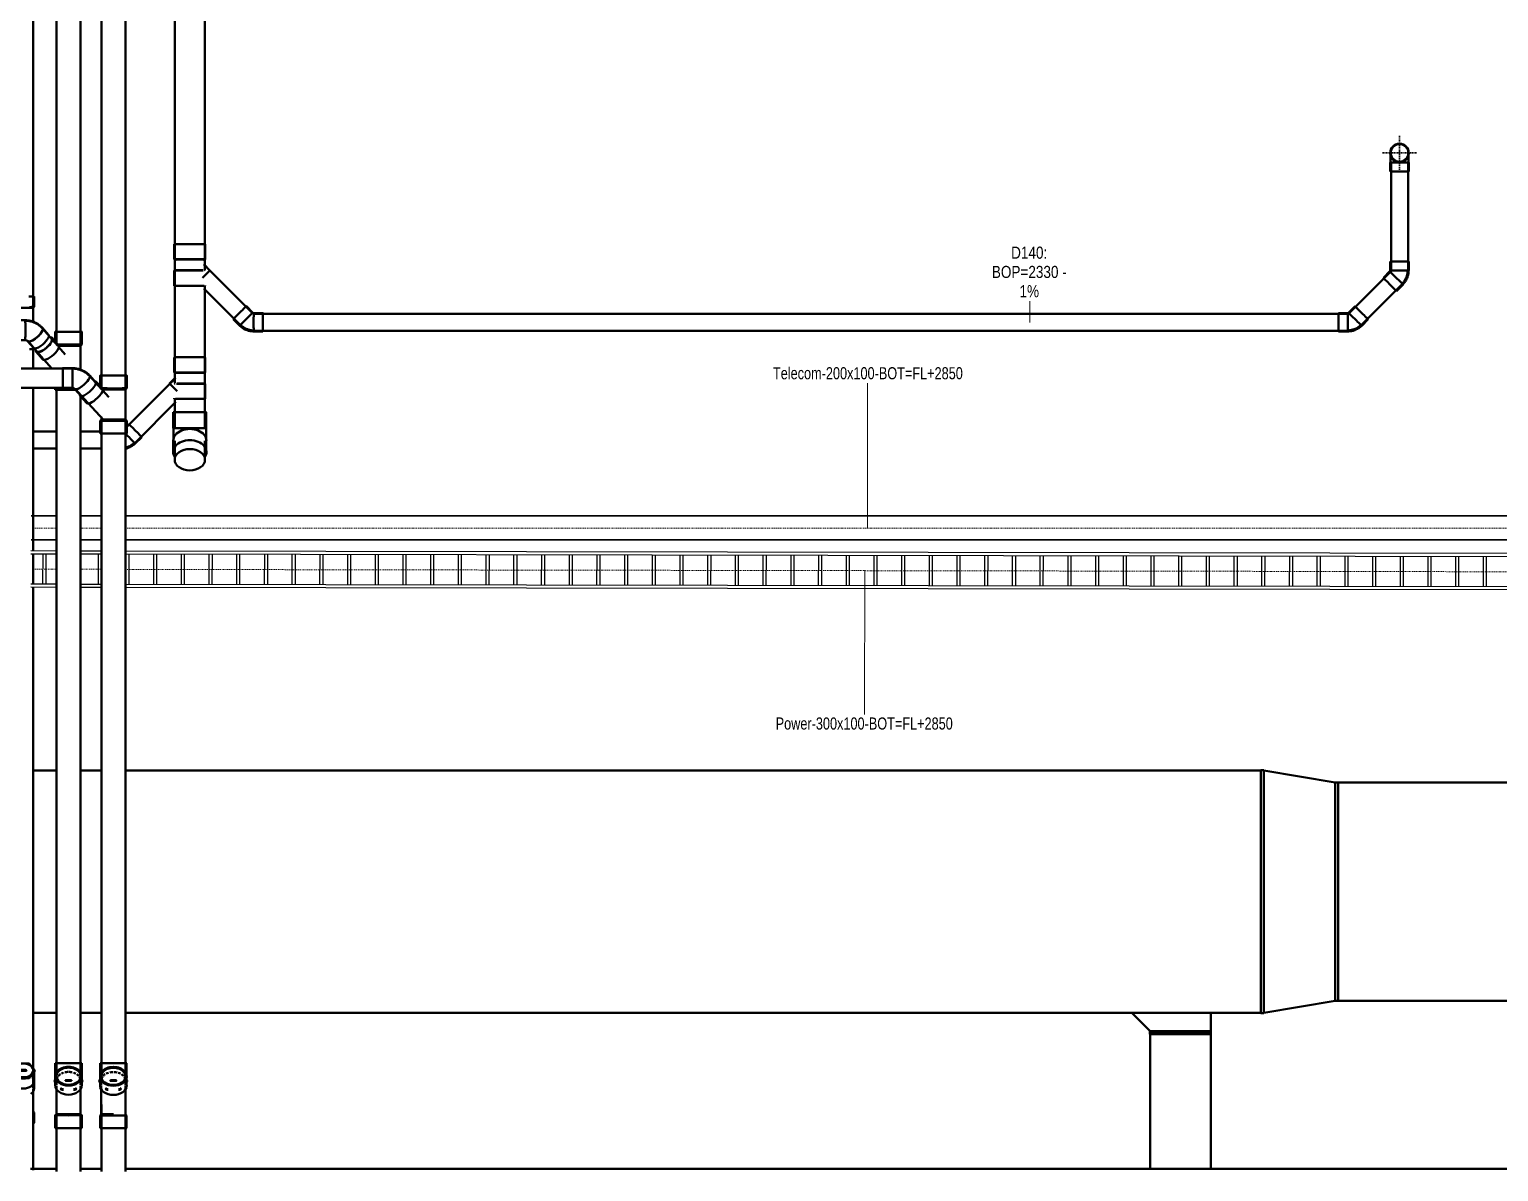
# Model space of a CAD drawing. Header units: millimetres. Extents: x -108050 to 96605, y 58136 to 140997.
# Drawn here: x 22374 to 34498, y 108477 to 117904 of the extents above; entities that cross this region are included whole.
import ezdxf

# ---------------------------------------------------------------- set-up
doc = ezdxf.new("R2010")
doc.units = ezdxf.units.MM
doc.linetypes.add('Center', pattern=[29.999999, 12, -6, 6, -6])
for name, color, linetype, lineweight in [('E-CABL-TRAY', 211, 'Continuous', 25), ('E-CABL-TRAY-CNTR', 211, 'Center', 18), ('E-CABL-TRAY-IDEN', 211, 'Continuous', 9), ('M-HVAC-DUCT', 70, 'Continuous', 50), ('P-PIPE', 3, 'Continuous', 50), ('P-PIPE-CNTR', 3, 'Center', 35), ('P-PIPE-IDEN', 2, 'Continuous', 9)]:
    doc.layers.add(name, color=color, linetype=linetype, lineweight=lineweight)
doc.styles.add('Arial', font='arial.ttf', dxfattribs={"width": 0.8, "height": 100})
doc.styles.add('Arial_2', font='arial.ttf', dxfattribs={"width": 0.75, "height": 100})

# ---------------------------------------------------------------- blocks, each defined once
blk = doc.blocks.new('01_REC Transition REC_C Flanged_ - 200 mm-2038000-HẦM')
at = {"layer": 'M-HVAC-DUCT'}
for p, q in [((-25, -1002), (-25, 1002)), ((-25, 1002), (0, 1002)), ((0, 1002), (0, -1002)), ((0, 1000), (589, 900)), ((589, -902), (589, 902)), ((614, 902), (589, 902)), ((614, 902), (614, -902)), ((589, -900), (0, -1000)), ((589, -902), (614, -902)), ((0, -1002), (-25, -1002))]:
    blk.add_line(p, q, dxfattribs=at)
blk = doc.blocks.new('01_REC Tap -REC_C Flanged_ - Standard-2038144-HẦM')
at = {"layer": 'M-HVAC-DUCT'}
for p, q in [((150, 250), (0, 250)), ((150, -252), (150, 252)), ((162.5, 252), (150, 252)), ((162.5, -252), (162.5, 252)), ((175, 252), (162.5, 252)), ((162.5, 252), (162.5, -252)), ((175, 252), (175, -252)), ((0, -400), (150, -250)), ((150, -252), (162.5, -252)), ((162.5, -252), (175, -252))]:
    blk.add_line(p, q, dxfattribs=at)
blk = doc.blocks.new('DSC_uPVC_Elbow_TienPhong - Standard-V127-HẦM')
at = {"layer": 'P-PIPE'}
for p, q in [((33591, 91735), (33591, 91659)), ((33744, 91659), (33744, 91735))]:
    blk.add_line(p, q, dxfattribs=at)
at = {"layer": 'P-PIPE', "flags": 128}
for points in [[(33593, 91814), (33593, 91815), (33593, 91818), (33593, 91821), (33594, 91824), (33594, 91827), (33595, 91830), (33596, 91833), (33597, 91836), (33598, 91839), (33599, 91842), (33600, 91844), (33601, 91847), (33603, 91850)], [(33593, 91805), (33593, 91806), (33593, 91807), (33593, 91808), (33593, 91809), (33593, 91810), (33593, 91811), (33593, 91811), (33593, 91812), (33593, 91812), (33593, 91812), (33593, 91812)], [(33593, 91735), (33593, 91738), (33593, 91741), (33593, 91744), (33593, 91747), (33593, 91750), (33593, 91753), (33593, 91756), (33593, 91759), (33593, 91762), (33593, 91765), (33593, 91768), (33593, 91771), (33593, 91774), (33593, 91776), (33593, 91779), (33593, 91781), (33593, 91784), (33593, 91786), (33593, 91788), (33593, 91791), (33593, 91793), (33593, 91795), (33593, 91797), (33593, 91799)], [(33732, 91850), (33734, 91848), (33735, 91845), (33737, 91842), (33738, 91840), (33739, 91837), (33740, 91834), (33740, 91831), (33741, 91828), (33742, 91825), (33742, 91822), (33742, 91819), (33743, 91816), (33743, 91813), (33743, 91812)], [(33743, 91812), (33743, 91812), (33743, 91812), (33743, 91811), (33743, 91811), (33743, 91810), (33743, 91809), (33743, 91808), (33743, 91807), (33743, 91806), (33743, 91805)], [(33743, 91799), (33743, 91797), (33743, 91795), (33743, 91793), (33743, 91791), (33743, 91789), (33743, 91787), (33743, 91784), (33743, 91782), (33743, 91779), (33743, 91777), (33743, 91774), (33743, 91771), (33743, 91768), (33743, 91766), (33743, 91763), (33743, 91760), (33743, 91757), (33743, 91754), (33743, 91751), (33743, 91748), (33743, 91745), (33743, 91742), (33743, 91739), (33743, 91735), (33743, 91735)]]:
    blk.add_lwpolyline(points, dxfattribs=at)
at = {"layer": 'P-PIPE'}
for start, end in [(0, 180), (180, 0)]:
    blk.add_arc((33668, 91812), 76.7, start, end, dxfattribs=at)
for centre, major_axis, start_param, end_param in [((33668, 91735), (76.7, 0), 3.141593, 6.283185), ((33668, 91735), (76.7, 0), 2.973804, 3.141593), ((33668, 91659), (76.7, 0), 3.141593, 6.283185), ((33668, 91735), (75, 0), 3.141593, 3.337942), ((33668, 91735), (75, 0), 6.086836, 6.283185), ((33668, 91735), (76.7, 0), 0, 0.167792)]:
    blk.add_ellipse(centre, major_axis=major_axis, ratio=0.005, start_param=start_param, end_param=end_param, dxfattribs=at)
blk = doc.blocks.new('DSC_uPVC_Elbow_TienPhong - Standard-V129-HẦM')
at = {"layer": 'P-PIPE'}
for p, q in [((33600, 115907), (33547, 115853)), ((33603, 115989), (33603, 115913)), ((33756, 115913), (33756, 115989)), ((33655, 115744), (33709, 115798))]:
    blk.add_line(p, q, dxfattribs=at)
at = {"layer": 'P-PIPE', "flags": 128}
for points in [[(33604, 115909), (33604, 115908), (33604, 115908), (33603, 115908), (33603, 115907), (33603, 115907), (33603, 115907), (33602, 115906), (33602, 115906), (33602, 115906), (33602, 115905)], [(33605, 115913), (33605, 115912), (33605, 115912), (33605, 115911), (33605, 115911), (33604, 115911), (33604, 115910), (33604, 115910), (33604, 115909), (33604, 115909), (33604, 115909)], [(33735, 115855), (33737, 115860), (33739, 115866), (33741, 115872), (33742, 115878), (33744, 115884), (33745, 115890), (33745, 115896), (33746, 115902), (33746, 115908), (33746, 115913)], [(33743, 115851), (33745, 115857), (33747, 115863), (33749, 115870), (33750, 115876), (33752, 115882), (33753, 115888), (33754, 115895), (33754, 115901), (33755, 115907), (33755, 115913)], [(33702, 115805), (33706, 115810), (33710, 115814), (33714, 115819), (33718, 115824), (33721, 115829), (33724, 115834), (33727, 115839), (33730, 115845), (33733, 115850), (33735, 115855)], [(33708, 115799), (33712, 115804), (33716, 115809), (33721, 115814), (33724, 115819), (33728, 115824), (33731, 115830), (33735, 115835), (33738, 115841), (33740, 115847), (33743, 115851)]]:
    blk.add_lwpolyline(points, dxfattribs=at)
at = {"layer": 'P-PIPE'}
for centre, major_axis, start_param, end_param in [((33655, 115852), (-54.2, 54.2), 0.002071, 1.572867), ((33655, 115852), (-54.2, 54.2), 6.115352, 6.283185), ((33680, 115989), (76.7, 0), 2.740196, 3.139522), ((33680, 115989), (-76.7, 0), 0, 1.568725), ((33680, 115913), (-76.7, 0), 0, 1.568725), ((33680, 115989), (70, 0), 3.141593, 3.401321), ((33680, 115989), (70, 0), 3.664828, 3.92492), ((33680, 115989), (-76.7, 0), 1.568725, 3.139522), ((33680, 115913), (-76.7, 0), 1.568725, 3.139522), ((33680, 115989), (70, 0), 5.498125, 5.757515), ((33680, 115989), (70, 0), 5.760221, 6.019315), ((33680, 115989), (70, 0), 6.151244, 6.281114), ((33680, 115989), (-76.7, 0), 3.141593, 3.543053), ((33601, 115799), (-54.2, 54.2), 0.002071, 1.572867), ((33601, 115799), (-54.2, 54.2), 1.572867, 3.141593), ((33655, 115852), (-54.2, 54.2), 1.572867, 3.141593), ((33655, 115852), (-54.2, 54.2), 3.143664, 3.309671)]:
    blk.add_ellipse(centre, major_axis=major_axis, ratio=0.005, start_param=start_param, end_param=end_param, dxfattribs=at)
blk = doc.blocks.new('DSC_uPVC_Elbow_TienPhong - Standard-V130-HẦM')
at = {"layer": 'P-PIPE'}
for p, q in [((33253, 115563), (33177, 115563)), ((33313, 115619), (33259, 115565)), ((33368, 115457), (33422, 115511)), ((33177, 115410), (33253, 115410))]:
    blk.add_line(p, q, dxfattribs=at)
at = {"layer": 'P-PIPE', "flags": 128}
for points in [[(33257, 115562), (33257, 115562), (33256, 115562), (33256, 115562), (33256, 115562), (33255, 115561), (33255, 115561), (33254, 115561), (33254, 115561), (33254, 115561), (33253, 115561)], [(33261, 115564), (33260, 115564), (33260, 115564), (33260, 115563), (33259, 115563), (33259, 115563), (33259, 115563), (33258, 115563), (33258, 115562), (33257, 115562), (33257, 115562)], [(33253, 115420), (33259, 115420), (33265, 115420), (33271, 115421), (33277, 115422), (33283, 115423), (33289, 115424), (33295, 115426), (33301, 115427), (33307, 115429), (33311, 115431)], [(33253, 115411), (33260, 115411), (33266, 115412), (33272, 115412), (33279, 115413), (33285, 115414), (33291, 115416), (33298, 115417), (33304, 115419), (33310, 115421), (33315, 115423)], [(33311, 115431), (33317, 115434), (33322, 115436), (33328, 115439), (33333, 115442), (33338, 115446), (33343, 115449), (33348, 115453), (33353, 115457), (33357, 115461), (33361, 115464)], [(33315, 115423), (33320, 115426), (33326, 115429), (33332, 115432), (33337, 115435), (33343, 115439), (33348, 115442), (33353, 115446), (33358, 115450), (33363, 115455), (33367, 115458)]]:
    blk.add_lwpolyline(points, dxfattribs=at)
at = {"layer": 'P-PIPE'}
for centre, major_axis, start_param, end_param in [((33177, 115486), (0, 76.7), 0.002071, 1.572867), ((33253, 115486), (0, 76.7), 0.002071, 1.572867), ((33253, 115486), (0, 76.7), 6.115352, 6.283185), ((33253, 115486), (0, 75), 0.002071, 0.198421), ((33314, 115511), (-54.2, 54.2), 0, 1.568725), ((33367, 115565), (-54.2, 54.2), 5.881789, 6.281114), ((33367, 115565), (-54.2, 54.2), 0, 1.568725), ((33367, 115565), (-49.5, 49.5), 0, 0.259728), ((33367, 115565), (-49.5, 49.5), 0.523235, 0.783327), ((33367, 115565), (-54.2, 54.2), 1.568725, 3.139522), ((33177, 115486), (0, 76.7), 1.572867, 3.141593), ((33253, 115486), (0, 76.7), 1.572867, 3.141593), ((33314, 115511), (-54.2, 54.2), 1.568725, 3.139522), ((33367, 115565), (-49.5, 49.5), 2.356532, 2.615923), ((33367, 115565), (-49.5, 49.5), 2.618628, 2.877722), ((33367, 115565), (-49.5, 49.5), 2.881793, 3.139522), ((33367, 115565), (-54.2, 54.2), 3.141593, 3.543053), ((33253, 115486), (0, 75), 2.947314, 3.141593), ((33253, 115486), (0, 76.7), 3.143664, 3.309671)]:
    blk.add_ellipse(centre, major_axis=major_axis, ratio=0.005, start_param=start_param, end_param=end_param, dxfattribs=at)
blk = doc.blocks.new('DSC_uPVC_Elbow_TienPhong - Standard-V133-HẦM')
at = {"layer": 'P-PIPE'}
for p, q in [((23193, 114648), (23177, 114632)), ((23248, 114486), (23301, 114539))]:
    blk.add_line(p, q, dxfattribs=at)
at = {"layer": 'P-PIPE', "flags": 128}
for points in [[(23168, 114444), (23171, 114444), (23177, 114446), (23183, 114448), (23189, 114450), (23194, 114452)], [(23169, 114453), (23175, 114454), (23181, 114456), (23186, 114458), (23191, 114460)], [(23191, 114460), (23197, 114462), (23202, 114465), (23208, 114468), (23213, 114471), (23218, 114474), (23223, 114478), (23228, 114481), (23232, 114485), (23237, 114489), (23240, 114493)], [(23194, 114452), (23200, 114455), (23206, 114457), (23212, 114461), (23217, 114464), (23223, 114467), (23228, 114471), (23233, 114475), (23238, 114479), (23243, 114483), (23246, 114487)]]:
    blk.add_lwpolyline(points, dxfattribs=at)
at = {"layer": 'P-PIPE'}
for centre, start_param, end_param in [((23247, 114594), 4.710318, 6.281114), ((23247, 114594), 3.141593, 4.710318), ((23193, 114540), 4.710318, 5.197023), ((23193, 114540), 3.141593, 4.710318), ((23193, 114540), 2.973514, 3.139522)]:
    blk.add_ellipse(centre, major_axis=(-54.2, 54.2), ratio=0.005, start_param=start_param, end_param=end_param, dxfattribs=at)
blk = doc.blocks.new('DSC_uPVC_Elbow_TienPhong - Standard-2073649-HẦM')
at = {"layer": 'P-PIPE'}
for p, q in [((24219, 115565), (24165, 115619)), ((24301, 115563), (24225, 115563)), ((24056, 115511), (24110, 115457)), ((24225, 115410), (24301, 115410))]:
    blk.add_line(p, q, dxfattribs=at)
at = {"layer": 'P-PIPE', "flags": 128}
for points in [[(24225, 115561), (24224, 115561), (24224, 115561), (24223, 115561), (24223, 115561), (24223, 115561), (24222, 115562), (24222, 115562), (24221, 115562), (24221, 115562), (24221, 115562), (24220, 115562), (24220, 115562), (24220, 115563), (24219, 115563), (24219, 115563), (24219, 115563), (24218, 115564), (24218, 115564), (24218, 115564), (24217, 115564)], [(24111, 115458), (24116, 115454), (24121, 115449), (24126, 115445), (24131, 115442), (24136, 115438), (24142, 115434), (24147, 115431), (24153, 115428), (24159, 115425), (24164, 115423), (24170, 115421), (24177, 115419), (24183, 115417), (24189, 115415), (24195, 115414), (24201, 115413), (24208, 115412), (24214, 115412), (24221, 115411), (24225, 115411)], [(24117, 115464), (24122, 115460), (24126, 115456), (24131, 115452), (24136, 115448), (24141, 115445), (24146, 115442), (24151, 115439), (24157, 115436), (24162, 115433), (24168, 115431), (24173, 115429), (24179, 115427), (24185, 115425), (24191, 115423), (24197, 115422), (24203, 115421), (24209, 115420), (24215, 115420), (24221, 115420), (24225, 115420)]]:
    blk.add_lwpolyline(points, dxfattribs=at)
at = {"layer": 'P-PIPE'}
for centre, major_axis, ratio, start_param, end_param in [((24111, 115565), (54.2, 54.2), 0.019129, 1.558737, 3.129534), ((24111, 115565), (54.2, 54.2), 0.019129, 6.271126, 7.841923), ((24164, 115511), (54.2, 54.2), 0.019129, 6.009327, 7.841923), ((24164, 115511), (53.1, 53.1), 0.019129, 0, 0.773339), ((24225, 115486), (0, 76.7), 0.005, 6.261131, 7.831927), ((24301, 115486), (0, 76.7), 0.005, 5.881524, 7.831927), ((24301, 115486), (0, 70), 0.005, 0.643409, 0.763344), ((24301, 115486), (0, 70), 0.005, 0, 0.239745), ((24301, 115486), (0, 70), 0.005, 0.381609, 0.501545), ((24164, 115511), (54.2, 54.2), 0.019129, 1.558737, 3.129534), ((24164, 115511), (54.2, 54.2), 0.019129, 3.141593, 3.321813), ((24164, 115511), (53.1, 53.1), 0.019129, 2.558694, 3.129534), ((24225, 115486), (0, 76.7), 0.005, 1.548742, 3.119539), ((24301, 115486), (0, 76.7), 0.005, 1.548742, 3.119539), ((24301, 115486), (0, 70), 0.005, 2.476004, 2.59594), ((24301, 115486), (0, 70), 0.005, 2.737804, 2.857739), ((24301, 115486), (0, 70), 0.005, 2.896854, 3.119539), ((24301, 115486), (0, 76.7), 0.005, 3.141593, 3.544003)]:
    blk.add_ellipse(centre, major_axis=major_axis, ratio=ratio, start_param=start_param, end_param=end_param, dxfattribs=at)
blk = doc.blocks.new('DSC_uPVC_Cap End2-TienPhong - Standard-2073683-HẦM')
at = {"layer": 'P-PIPE'}
for p, q in [((22279, 109369), (22232, 109312)), ((22372, 109369), (22279, 109369)), ((22419, 109312), (22372, 109369)), ((22232, 109312), (22279, 109255)), ((22232, 109312), (22232, 109305)), ((22279, 109248), (22232, 109305)), ((22244, 109312), (22244, 109302)), ((22248, 109305), (22248, 109244)), ((22279, 109255), (22372, 109255)), ((22279, 109255), (22279, 109248)), ((22372, 109248), (22279, 109248)), ((22305, 109316), (22345, 109316)), ((22305, 109316), (22325, 109316)), ((22345, 109312), (22305, 109312)), ((22345, 109312), (22305, 109312)), ((22345, 109309), (22305, 109309)), ((22325, 109309), (22305, 109309)), ((22325, 109316), (22345, 109316)), ((22345, 109309), (22325, 109309)), ((22372, 109255), (22419, 109312)), ((22419, 109305), (22372, 109248)), ((22372, 109255), (22372, 109248)), ((22402, 109244), (22402, 109305)), ((22406, 109302), (22406, 109312)), ((22419, 109305), (22419, 109312))]:
    blk.add_line(p, q, dxfattribs=at)
for centre, major_axis, start_param, end_param in [((22325, 109312), (80.9, 0), 1.570796, 4.712389), ((22325, 109312), (80.9, 0), 4.712389, 7.853982), ((22325, 109302), (80.9, 0), 3.464321, 3.878181), ((22305, 109312), (5, 0), 1.570796, 4.712389), ((22305, 109312), (5, 0), 1.570796, 4.712389), ((22325, 109302), (80.9, 0), 4.393544, 4.712389), ((22305, 109309), (5, 0), 1.570796, 2.617994), ((22305, 109309), (5, 0), 1.570796, 2.617994), ((22325, 109302), (80.9, 0), 4.712389, 5.031234), ((22345, 109312), (5, 0), 4.712389, 7.853982), ((22345, 109312), (5, 0), 4.712389, 7.853982), ((22345, 109309), (5, 0), 0.523599, 1.570796), ((22345, 109309), (5, 0), 0.523599, 1.570796), ((22325, 109302), (80.9, 0), 5.546597, 5.960457)]:
    blk.add_ellipse(centre, major_axis=major_axis, ratio=0.707107, start_param=start_param, end_param=end_param, dxfattribs=at)
blk = doc.blocks.new('DSC_uPVC_Cap End2-TienPhong - Standard-V138-HẦM')
at = {"layer": 'P-PIPE'}
for p, q in [((22957, 109236), (22951, 109228)), ((23182, 109228), (23176, 109236)), ((22951, 109228), (22959, 109219)), ((22951, 109228), (22951, 109221)), ((22959, 109212), (22951, 109221)), ((22966, 109228), (22966, 109218)), ((22970, 109152), (22970, 109146)), ((23001, 109167), (23009, 109158)), ((23009, 109151), (23001, 109160)), ((23009, 109158), (23024, 109158)), ((23009, 109158), (23009, 109151)), ((23024, 109151), (23009, 109151)), ((23047, 109232), (23087, 109232)), ((23047, 109232), (23067, 109232)), ((23087, 109228), (23047, 109228)), ((23087, 109228), (23047, 109228)), ((23087, 109225), (23047, 109225)), ((23067, 109225), (23047, 109225)), ((23067, 109232), (23087, 109232)), ((23087, 109225), (23067, 109225)), ((23109, 109158), (23124, 109158)), ((23124, 109151), (23109, 109151)), ((23124, 109158), (23132, 109167)), ((23132, 109160), (23124, 109151)), ((23124, 109158), (23124, 109151)), ((23163, 109146), (23163, 109152)), ((23167, 109218), (23167, 109228)), ((23174, 109219), (23182, 109228)), ((23182, 109221), (23174, 109212)), ((23182, 109221), (23182, 109228))]:
    blk.add_line(p, q, dxfattribs=at)
for centre, major_axis, start_param, end_param in [((23067, 109228), (100, 0), 2.65221, 2.905052), ((23067, 109228), (100, 0), 2.306951, 2.583777), ((23067, 109228), (100, 0), 1.989845, 2.198945), ((23067, 109228), (100, 0), 1.605013, 1.877658), ((23067, 109228), (100, 0), 1.263934, 1.53658), ((23067, 109228), (100, 0), 0.942648, 1.151748), ((23067, 109228), (100, 0), 0.557815, 0.830461), ((23067, 109228), (100, 0), 0.236541, 0.489382), ((23047, 109228), (5, 0), 1.570796, 4.712389), ((23047, 109228), (5, 0), 1.570796, 4.712389), ((23047, 109225), (5, 0), 1.570796, 2.617994), ((23047, 109225), (5, 0), 1.570796, 2.617994), ((23087, 109228), (5, 0), 4.712389, 7.853982), ((23087, 109228), (5, 0), 4.712389, 7.853982), ((23087, 109225), (5, 0), 0.523599, 1.570796), ((23087, 109225), (5, 0), 0.523599, 1.570796)]:
    blk.add_ellipse(centre, major_axis=major_axis, ratio=0.707107, start_param=start_param, end_param=end_param, dxfattribs=at)
blk = doc.blocks.new('DSC_uPVC_Elbow_TienPhong - Standard-2073685-HẦM')
at = {"layer": 'P-PIPE'}
for p, q in [((23561, 114744), (23561, 114613)), ((23834, 114613), (23834, 114744)), ((23561, 114509), (23561, 114417)), ((23834, 114417), (23834, 114509))]:
    blk.add_line(p, q, dxfattribs=at)
at = {"layer": 'P-PIPE', "flags": 128}
for points in [[(23564, 114509), (23564, 114513), (23564, 114518), (23564, 114522), (23564, 114527), (23564, 114532), (23564, 114537), (23564, 114542), (23564, 114547), (23564, 114553), (23564, 114558), (23564, 114564), (23564, 114569), (23564, 114575), (23564, 114581), (23564, 114587), (23564, 114592), (23564, 114598), (23564, 114604), (23564, 114610), (23564, 114613)], [(23832, 114613), (23832, 114607), (23832, 114601), (23832, 114596), (23832, 114590), (23832, 114584), (23832, 114578), (23832, 114572), (23832, 114567), (23832, 114561), (23832, 114556), (23832, 114550), (23832, 114545), (23832, 114540), (23832, 114535), (23832, 114530), (23832, 114525), (23832, 114520), (23832, 114516), (23832, 114511), (23832, 114509)]]:
    blk.add_lwpolyline(points, dxfattribs=at)
at = {"layer": 'P-PIPE'}
for centre, major_axis, ratio, start_param, end_param in [((23698, 114744), (137, 0), 0.004558, 0, 3.141593), ((23698, 114613), (137, 0), 0.004558, 0, 3.141593), ((23698, 114613), (137, 0), 0.004558, 3.141593, 3.329638), ((23698, 114509), (137, 0), 0.707107, 0, 3.141593), ((23698, 114613), (134, 0), 0.004558, 2.767594, 3.066793), ((23698, 114613), (134, 0), 0.004558, 0.0748, 0.373999), ((23698, 114613), (137, 0), 0.004558, 6.09514, 6.283185), ((23698, 114417), (137, 0), 0.707107, 0, 3.141593), ((23698, 114417), (137, 0), 0.707107, 3.141593, 3.541892), ((23698, 114417), (137, 0), 0.707107, 5.882885, 6.283185)]:
    blk.add_ellipse(centre, major_axis=major_axis, ratio=ratio, start_param=start_param, end_param=end_param, dxfattribs=at)
blk = doc.blocks.new('DSC_uPVC_Cap End2-TienPhong - Standard-V149-HẦM')
at = {"layer": 'P-PIPE'}
for p, q in [((22587, 109236), (22581, 109229)), ((22812, 109229), (22806, 109236)), ((22581, 109229), (22589, 109219)), ((22581, 109229), (22581, 109221)), ((22589, 109212), (22581, 109221)), ((22597, 109229), (22597, 109218)), ((22601, 109152), (22601, 109147)), ((22631, 109167), (22639, 109158)), ((22639, 109151), (22631, 109160)), ((22639, 109158), (22655, 109158)), ((22639, 109158), (22639, 109151)), ((22655, 109151), (22639, 109151)), ((22677, 109232), (22717, 109232)), ((22677, 109232), (22697, 109232)), ((22717, 109229), (22677, 109229)), ((22717, 109229), (22677, 109229)), ((22717, 109225), (22677, 109225)), ((22697, 109225), (22677, 109225)), ((22697, 109232), (22717, 109232)), ((22717, 109225), (22697, 109225)), ((22739, 109158), (22755, 109158)), ((22755, 109151), (22739, 109151)), ((22755, 109158), (22762, 109167)), ((22762, 109160), (22755, 109151)), ((22755, 109158), (22755, 109151)), ((22793, 109147), (22793, 109152)), ((22797, 109218), (22797, 109229)), ((22805, 109219), (22812, 109229)), ((22812, 109221), (22805, 109212)), ((22812, 109221), (22812, 109229))]:
    blk.add_line(p, q, dxfattribs=at)
for centre, major_axis, start_param, end_param in [((22697, 109229), (100, 0), 2.648351, 2.903915), ((22697, 109229), (100, 0), 2.30952, 2.589916), ((22697, 109229), (100, 0), 1.986732, 2.201619), ((22697, 109229), (100, 0), 1.595015, 1.879536), ((22697, 109229), (100, 0), 1.262057, 1.546578), ((22697, 109229), (100, 0), 0.939974, 1.154861), ((22697, 109229), (100, 0), 0.551677, 0.832073), ((22697, 109229), (100, 0), 0.237678, 0.493241), ((22677, 109229), (5, 0), 1.570796, 4.712389), ((22677, 109229), (5, 0), 1.570796, 4.712389), ((22677, 109225), (5, 0), 1.570796, 2.617994), ((22677, 109225), (5, 0), 1.570796, 2.617994), ((22717, 109229), (5, 0), 4.712389, 7.853982), ((22717, 109229), (5, 0), 4.712389, 7.853982), ((22717, 109225), (5, 0), 0.523599, 1.570796), ((22717, 109225), (5, 0), 0.523599, 1.570796)]:
    blk.add_ellipse(centre, major_axis=major_axis, ratio=0.707107, start_param=start_param, end_param=end_param, dxfattribs=at)
blk = doc.blocks.new('DSC_uPVC_Elbow_TienPhong - Standard-2073789-HẦM')
at = {"layer": 'P-PIPE'}
for p, q in [((22729, 115109), (22649, 115109)), ((22649, 114943), (22729, 114943)), ((22749, 114935), (22801, 114878)), ((22923, 114990), (22872, 115047))]:
    blk.add_line(p, q, dxfattribs=at)
at = {"layer": 'P-PIPE', "flags": 128}
for points in [[(22871, 115046), (22866, 115051), (22861, 115057), (22855, 115062), (22850, 115066), (22844, 115071), (22838, 115075), (22832, 115079), (22825, 115083), (22819, 115086), (22812, 115089), (22806, 115092), (22799, 115095), (22792, 115098), (22785, 115100), (22778, 115102), (22771, 115103), (22763, 115105), (22756, 115106), (22749, 115107), (22742, 115107), (22734, 115108), (22729, 115108)], [(22869, 115044), (22864, 115049), (22858, 115054), (22853, 115059), (22847, 115063), (22842, 115068), (22836, 115072), (22830, 115076), (22823, 115079), (22817, 115083), (22811, 115086), (22804, 115089), (22797, 115092), (22791, 115094), (22784, 115096), (22777, 115098), (22770, 115100), (22763, 115101), (22756, 115102), (22749, 115103), (22741, 115104), (22734, 115104), (22729, 115104)], [(22729, 114943), (22730, 114943), (22732, 114943), (22733, 114943), (22734, 114943), (22735, 114943), (22736, 114943), (22737, 114942), (22739, 114942), (22740, 114942), (22741, 114941), (22742, 114941), (22743, 114940), (22744, 114940), (22744, 114939), (22745, 114939), (22746, 114938), (22747, 114938), (22747, 114937), (22748, 114937), (22749, 114936), (22749, 114936), (22750, 114935)]]:
    blk.add_lwpolyline(points, dxfattribs=at)
at = {"layer": 'P-PIPE'}
for centre, major_axis, ratio, start_param, end_param in [((22649, 115026), (0, 83), 0.01, 4.322056, 6.5011), ((22649, 115026), (0, 80), 0.01, 6.053694, 6.283185), ((22649, 115026), (0, 80), 0.01, 5.82594, 5.957402), ((22649, 115026), (0, 80), 0.01, 5.631053, 5.695603), ((22729, 115026), (0, 83), 0.01, 5.499678, 6.416452), ((22729, 115026), (0, 83), 0.01, 4.322056, 5.491861), ((22649, 115026), (0, 83), 0.01, 2.901572, 4.322056), ((22649, 115026), (0, 80), 0.01, 3.469746, 3.601208), ((22649, 115026), (0, 80), 0.01, 3.141593, 3.378938), ((22649, 115026), (0, 80), 0.01, 3.731545, 3.798458), ((22729, 115026), (0, 83), 0.01, 3.01306, 3.920205), ((22729, 115026), (0, 83), 0.01, 3.929879, 4.322056), ((22810, 114991), (61.4, 55.9), 0.296951, 3.141593, 4.460402), ((22810, 114991), (60.8, 55.4), 0.296951, 3.282305, 6.031199), ((22810, 114991), (61.4, 55.9), 0.296951, 4.460402, 6.390123), ((22810, 114991), (60.8, 55.4), 0.296951, 6.031199, 6.283185)]:
    blk.add_ellipse(centre, major_axis=major_axis, ratio=ratio, start_param=start_param, end_param=end_param, dxfattribs=at)
blk = doc.blocks.new('DSC_uPVC_Elbow_TienPhong - Standard-2073797-HẦM')
at = {"layer": 'P-PIPE'}
for p, q in [((22340, 115504), (22260, 115504)), ((22532, 115384), (22483, 115441)), ((22260, 115338), (22340, 115338)), ((22358, 115331), (22407, 115275))]:
    blk.add_line(p, q, dxfattribs=at)
at = {"layer": 'P-PIPE', "flags": 128}
for points in [[(22482, 115440), (22477, 115445), (22472, 115450), (22467, 115455), (22462, 115460), (22456, 115464), (22450, 115469), (22444, 115473), (22438, 115476), (22432, 115480), (22426, 115483), (22419, 115486), (22413, 115489), (22406, 115492), (22400, 115494), (22393, 115496), (22386, 115498), (22379, 115499), (22372, 115500), (22365, 115502), (22358, 115502), (22351, 115503), (22344, 115503), (22340, 115503)], [(22479, 115438), (22475, 115443), (22470, 115448), (22465, 115453), (22459, 115457), (22454, 115461), (22448, 115466), (22442, 115470), (22436, 115473), (22430, 115477), (22424, 115480), (22418, 115483), (22412, 115486), (22405, 115488), (22399, 115490), (22392, 115492), (22385, 115494), (22378, 115496), (22372, 115497), (22365, 115498), (22358, 115499), (22351, 115499), (22344, 115499), (22340, 115499)], [(22340, 115339), (22341, 115339), (22342, 115339), (22344, 115338), (22345, 115338), (22346, 115338), (22347, 115338), (22348, 115338), (22349, 115337), (22350, 115337), (22351, 115337), (22352, 115336), (22352, 115336), (22353, 115336), (22354, 115335), (22355, 115335), (22355, 115334), (22356, 115334), (22356, 115334), (22357, 115333), (22357, 115333), (22358, 115332), (22358, 115332), (22358, 115332)]]:
    blk.add_lwpolyline(points, dxfattribs=at)
at = {"layer": 'P-PIPE'}
for centre, major_axis, ratio, start_param, end_param in [((22260, 115421), (0, 83), 0.01, 4.258958, 6.522495), ((22260, 115421), (0, 80), 0.01, 6.041662, 6.283185), ((22260, 115421), (0, 80), 0.01, 5.7699, 5.925757), ((22260, 115421), (0, 80), 0.01, 5.567955, 5.663957), ((22340, 115421), (0, 83), 0.01, 5.436637, 6.353353), ((22340, 115421), (0, 83), 0.01, 4.258958, 5.429057), ((22420, 115386), (62, 54.1), 0.350146, 3.24927, 5.998164), ((22420, 115386), (62.5, 54.6), 0.350146, 4.427367, 6.398836), ((22420, 115386), (62, 54.1), 0.350146, 5.998164, 6.390863), ((22260, 115421), (0, 83), 0.01, 2.893519, 4.258958), ((22260, 115421), (0, 80), 0.01, 3.47356, 3.54591), ((22260, 115421), (0, 80), 0.01, 3.211761, 3.307763), ((22260, 115421), (0, 80), 0.01, 3.70002, 3.73536), ((22340, 115421), (0, 83), 0.01, 3.141593, 3.861405), ((22340, 115421), (0, 83), 0.01, 3.866846, 4.258958), ((22420, 115386), (62.5, 54.6), 0.350146, 3.118371, 4.427367), ((22469, 115329), (62.5, 54.6), 0.350146, 4.427367, 6.259963), ((22469, 115329), (62.5, 54.6), 0.350146, 3.118371, 4.427367)]:
    blk.add_ellipse(centre, major_axis=major_axis, ratio=ratio, start_param=start_param, end_param=end_param, dxfattribs=at)

msp = doc.modelspace()

# ---------------------------------------------------------------- linework, layer by layer
at = {"layer": 'E-CABL-TRAY'}
for p, q in [((22603, 113888), (22389, 113888)), ((22603, 113886), (22389, 113886)), ((22974, 113888), (22791, 113888)), ((22974, 113886), (22791, 113886)), ((68085, 113888), (23162, 113888)), ((68085, 113886), (23162, 113886)), ((22604, 113691), (22388, 113691)), ((22604, 113688), (22388, 113688)), ((22975, 113691), (22790, 113691)), ((22975, 113688), (22790, 113688)), ((68085, 113691), (23162, 113691)), ((68085, 113688), (23162, 113688)), ((22604, 113598), (22387, 113599)), ((22604, 113573), (22387, 113573)), ((22484, 113573), (22483, 113324)), ((22509, 113573), (22509, 113324)), ((22975, 113598), (22790, 113598)), ((22975, 113572), (22790, 113573)), ((22941, 113572), (22941, 113323)), ((22966, 113572), (22966, 113323)), ((68445, 113494), (23161, 113572)), ((68445, 113519), (23162, 113597)), ((23170, 113572), (23169, 113323)), ((23195, 113572), (23195, 113323)), ((23398, 113572), (23398, 113322)), ((23424, 113571), (23423, 113322)), ((23627, 113571), (23626, 113322)), ((23652, 113571), (23652, 113322)), ((23855, 113571), (23855, 113322)), ((23881, 113571), (23880, 113321)), ((24084, 113570), (24084, 113321)), ((24109, 113570), (24109, 113321)), ((24313, 113570), (24312, 113321)), ((24338, 113570), (24338, 113321)), ((24541, 113570), (24541, 113320)), ((24567, 113570), (24566, 113320)), ((24770, 113569), (24769, 113320)), ((24795, 113569), (24795, 113320)), ((24998, 113569), (24998, 113320)), ((25024, 113569), (25023, 113320)), ((25227, 113568), (25227, 113319)), ((25252, 113568), (25252, 113319)), ((25456, 113568), (25455, 113319)), ((25481, 113568), (25481, 113319)), ((25684, 113568), (25684, 113318)), ((25710, 113568), (25709, 113318)), ((25913, 113567), (25912, 113318)), ((25938, 113567), (25938, 113318)), ((26141, 113567), (26141, 113318)), ((26167, 113567), (26166, 113318)), ((26370, 113566), (26370, 113317)), ((26395, 113566), (26395, 113317)), ((26599, 113566), (26598, 113317)), ((26624, 113566), (26624, 113317)), ((26827, 113566), (26827, 113316)), ((26853, 113566), (26852, 113316)), ((27056, 113565), (27055, 113316)), ((27081, 113565), (27081, 113316)), ((27284, 113565), (27284, 113316)), ((27310, 113565), (27309, 113316)), ((27513, 113564), (27513, 113315)), ((27538, 113564), (27538, 113315)), ((27742, 113564), (27741, 113315)), ((27767, 113564), (27767, 113315)), ((27970, 113564), (27970, 113314)), ((27996, 113564), (27995, 113314)), ((28199, 113563), (28198, 113314)), ((28224, 113563), (28224, 113314)), ((28427, 113563), (28427, 113314)), ((28453, 113563), (28452, 113314)), ((28656, 113562), (28656, 113313)), ((28681, 113562), (28681, 113313)), ((28885, 113562), (28884, 113313)), ((28910, 113562), (28910, 113313)), ((29113, 113562), (29113, 113312)), ((29139, 113562), (29138, 113312)), ((29342, 113561), (29341, 113312)), ((29367, 113561), (29367, 113312)), ((29570, 113561), (29570, 113312)), ((29596, 113561), (29595, 113312)), ((29799, 113561), (29799, 113311)), ((29824, 113560), (29824, 113311)), ((30028, 113560), (30027, 113311)), ((30053, 113560), (30053, 113311)), ((30256, 113560), (30256, 113311)), ((30282, 113560), (30281, 113310)), ((30485, 113559), (30484, 113310)), ((30510, 113559), (30510, 113310)), ((30713, 113559), (30713, 113310)), ((30739, 113559), (30738, 113310)), ((30942, 113559), (30942, 113309)), ((30967, 113559), (30967, 113309)), ((31171, 113558), (31170, 113309)), ((31196, 113558), (31196, 113309)), ((31399, 113558), (31399, 113309)), ((31425, 113558), (31424, 113309)), ((31628, 113557), (31627, 113308)), ((31653, 113557), (31653, 113308)), ((31856, 113557), (31856, 113308)), ((31882, 113557), (31881, 113308)), ((32085, 113557), (32085, 113307)), ((32110, 113557), (32110, 113307)), ((32314, 113556), (32313, 113307)), ((32339, 113556), (32339, 113307)), ((32542, 113556), (32542, 113307)), ((32568, 113556), (32567, 113307)), ((32771, 113555), (32770, 113306)), ((32796, 113555), (32796, 113306)), ((32999, 113555), (32999, 113306)), ((33025, 113555), (33024, 113306)), ((33228, 113555), (33228, 113305)), ((33253, 113555), (33253, 113305)), ((33457, 113554), (33456, 113305)), ((33482, 113554), (33482, 113305)), ((33685, 113554), (33685, 113305)), ((33711, 113554), (33710, 113305)), ((33914, 113553), (33913, 113304)), ((33939, 113553), (33939, 113304)), ((34142, 113553), (34142, 113304)), ((34168, 113553), (34167, 113304)), ((34371, 113553), (34371, 113303)), ((34396, 113553), (34396, 113303)), ((22605, 113324), (22386, 113324)), ((22605, 113298), (22386, 113299)), ((22976, 113323), (22789, 113323)), ((22976, 113298), (22789, 113298)), ((68445, 113245), (23161, 113323)), ((68445, 113219), (23161, 113297))]:
    msp.add_line(p, q, dxfattribs=at)
at = {"layer": 'E-CABL-TRAY-CNTR'}
for p, q in [((22597, 113788), (22406, 113788)), ((22968, 113788), (22797, 113788)), ((68085, 113788), (23168, 113788)), ((22597, 113448), (22405, 113449)), ((22968, 113448), (22797, 113448)), ((68445, 113369), (23168, 113447))]:
    msp.add_line(p, q, dxfattribs=at)
at = {"layer": 'E-CABL-TRAY-IDEN'}
for p, q in [((29291, 113788), (29291, 114983)), ((29268, 113437), (29266, 112250))]:
    msp.add_line(p, q, dxfattribs=at)
at = {"layer": 'M-HVAC-DUCT'}
for p, q in [((22597, 111787), (22405, 111787)), ((22968, 111787), (22797, 111787)), ((32536, 111787), (23168, 111787)), ((44924, 111687), (33175, 111687)), ((44924, 109887), (33175, 109887)), ((22597, 109787), (22405, 109787)), ((22968, 109787), (22797, 109787)), ((32536, 109787), (23168, 109787)), ((31622, 108499), (31622, 109612)), ((32122, 108499), (32122, 109612))]:
    msp.add_line(p, q, dxfattribs=at)
at = {"layer": 'P-PIPE'}
for p, q in [((22597, 120802), (22597, 115316)), ((22797, 115303), (22797, 120802)), ((22968, 120802), (22968, 114947)), ((23168, 114942), (23168, 120802)), ((23573, 120802), (23573, 116006)), ((23823, 116006), (23823, 120802)), ((22405, 115614), (22405, 120338)), ((33610, 116806), (33610, 115913)), ((33750, 115913), (33750, 116806)), ((23570, 116131), (23570, 116006)), ((23825, 116006), (23825, 116131)), ((23570, 116006), (23573, 116003)), ((23573, 115916), (23570, 115913)), ((23570, 115913), (23570, 115788)), ((23573, 116003), (23573, 115916)), ((23573, 115913), (23573, 115072)), ((23864, 115914), (23813, 115965)), ((24214, 115561), (23813, 115962)), ((23823, 116003), (23825, 116006)), ((23823, 115917), (23823, 116003)), ((23825, 115913), (23823, 115916)), ((23823, 115072), (23823, 115790)), ((23825, 115788), (23825, 115789)), ((33605, 115902), (33264, 115561)), ((33363, 115462), (33704, 115803)), ((22413, 115613), (22413, 115699)), ((23813, 115764), (24115, 115462)), ((22405, 115605), (22413, 115613)), ((22405, 115491), (22405, 115605)), ((33253, 115556), (24225, 115556)), ((22609, 115291), (22480, 115439)), ((22360, 115333), (22489, 115186)), ((22615, 115296), (22562, 115357)), ((22587, 115409), (22587, 115327)), ((22797, 115293), (22806, 115303)), ((22806, 115303), (22806, 115409)), ((24225, 115416), (33253, 115416)), ((22405, 115105), (22405, 115266)), ((22413, 115266), (22413, 115271)), ((22430, 115242), (22483, 115181)), ((22494, 115180), (22559, 115106)), ((22494, 115176), (22504, 115176)), ((22670, 115221), (22614, 115285)), ((22617, 115274), (22618, 115284)), ((22797, 115096), (22797, 115293)), ((23570, 115197), (23570, 115072)), ((23825, 115072), (23825, 115197)), ((22729, 115106), (18501, 115106)), ((23570, 115072), (23573, 115069)), ((23573, 115069), (23573, 114983)), ((23823, 115069), (23825, 115072)), ((23823, 114982), (23823, 115069)), ((18501, 114946), (22729, 114946)), ((22405, 113888), (22405, 114946)), ((22587, 114946), (22587, 114929)), ((22597, 114946), (22597, 109294)), ((22751, 114937), (22855, 114823)), ((22973, 114931), (22870, 115045)), ((22979, 114936), (22923, 114997)), ((22959, 115048), (22959, 114958)), ((23168, 114932), (23178, 114942)), ((23581, 115026), (23177, 114623)), ((23178, 114942), (23178, 115048)), ((23581, 115030), (23531, 114980)), ((23573, 114982), (23570, 114979)), ((23825, 114979), (23823, 114982)), ((23823, 114613), (23823, 114979)), ((23825, 114854), (23825, 114979)), ((22794, 114879), (22849, 114818)), ((22797, 109293), (22797, 114875)), ((22857, 114815), (22867, 114815)), ((22860, 114818), (22985, 114680)), ((23030, 114869), (22978, 114925)), ((22980, 114918), (22981, 114928)), ((23168, 114684), (23168, 114932)), ((23243, 114490), (23582, 114829)), ((23570, 114860), (23570, 114854)), ((23573, 114859), (23573, 114613)), ((22968, 114706), (22968, 114684)), ((22597, 114585), (22405, 114585)), ((22959, 114585), (22797, 114585)), ((22968, 114684), (22959, 114674)), ((22959, 114674), (22959, 114568)), ((22968, 114673), (22968, 109296)), ((23178, 114674), (23168, 114684)), ((23168, 109290), (23168, 114673)), ((23178, 114568), (23178, 114674)), ((23573, 114509), (23573, 114352)), ((23823, 114352), (23823, 114509)), ((22405, 114445), (22597, 114445)), ((22797, 114445), (22968, 114445)), ((22405, 113691), (22405, 113886)), ((22405, 113599), (22405, 113688)), ((22405, 113324), (22405, 113573)), ((22405, 109329), (22405, 113299)), ((22587, 109372), (22587, 109266)), ((22806, 109266), (22806, 109372)), ((22957, 109372), (22957, 109266)), ((23176, 109266), (23176, 109372)), ((22405, 109163), (22405, 109302)), ((22413, 109226), (22413, 109298)), ((22587, 109264), (22587, 109189)), ((22806, 109189), (22806, 109264)), ((22957, 109263), (22957, 109188)), ((23176, 109188), (23176, 109263)), ((22405, 109092), (22405, 109158)), ((22405, 108490), (22405, 109153)), ((22413, 109163), (22413, 109224)), ((22597, 109218), (22597, 109189)), ((22597, 109181), (22597, 109002)), ((22663, 109115), (22666, 109114)), ((22728, 109114), (22731, 109115)), ((22797, 109189), (22797, 109218)), ((22797, 109002), (22797, 109181)), ((22797, 108478), (22797, 109159)), ((22967, 109218), (22967, 109188)), ((22967, 109181), (22967, 109002)), ((23033, 109115), (23036, 109114)), ((23098, 109114), (23101, 109115)), ((23167, 109188), (23167, 109218)), ((23167, 109002), (23167, 109181)), ((23168, 108477), (23168, 109161)), ((22597, 109054), (22597, 108952)), ((22597, 109048), (22597, 108478)), ((22797, 108952), (22797, 109054)), ((22967, 109054), (22967, 108952)), ((22968, 109031), (22968, 108477)), ((23167, 108952), (23167, 109054)), ((22413, 108964), (22405, 108972)), ((22413, 108878), (22413, 108964)), ((22597, 108952), (22587, 108942)), ((22587, 108942), (22587, 108836)), ((22806, 108942), (22797, 108952)), ((22806, 108836), (22806, 108942)), ((22967, 108952), (22957, 108941)), ((22957, 108941), (22957, 108835)), ((23176, 108941), (23167, 108952)), ((23176, 108835), (23176, 108941)), ((22607, 108499), (22384, 108499)), ((22978, 108499), (22787, 108499)), ((69773, 108499), (23159, 108499))]:
    msp.add_line(p, q, dxfattribs=at)
at = {"layer": 'P-PIPE', "lineweight": 35}
for start, end in [(0, 180), (180, 0)]:
    msp.add_arc((33680, 116884), 70, start, end, dxfattribs=at)
at = {"layer": 'P-PIPE'}
for centre, major_axis, ratio, start_param, end_param in [((23698, 116131), (128, 0), 0.004558, 1.573309, 3.141593), ((23698, 116131), (125, 0), 0.004558, 2.620507, 2.66624), ((23698, 116131), (127, 0), 0.004558, 0.002513, 1.573309), ((23698, 116006), (128, 0), 0.004558, 1.573309, 3.141593), ((23698, 116006), (128, 0), 0.004558, 3.144106, 3.217461), ((23698, 115913), (128, 0), 0.004558, 1.573309, 3.141593), ((23698, 116003), (125, 0), 0.004558, 0.002513, 3.141593), ((23698, 115916), (125, 0), 0.004558, 0.548369, 3.141593), ((23698, 116006), (127, 0), 0.004558, 0.002513, 1.573309), ((23698, 115913), (127, 0), 0.004558, 0.526112, 1.573309), ((23813, 115863), (51.3, 51.3), 0.005, 0, 1.56935), ((23698, 116006), (127, 0), 0.004558, 6.207499, 6.283185), ((23813, 115863), (51.3, 51.3), 0.005, 6.01994, 6.281739), ((23698, 115788), (128, 0), 0.004558, 1.573309, 3.141593), ((23698, 115788), (128, 0), 0.004558, 3.144106, 3.291912), ((23698, 115788), (125, 0), 0.004558, 2.882306, 3.141593), ((23698, 115788), (127, 0), 0.004558, 0.396798, 1.573309), ((23813, 115863), (51.3, 51.3), 0.005, 1.56935, 1.787213), ((22325, 115699), (80, 0), 0.007, 5.300439, 5.417376), ((22325, 115699), (87.7, 0), 0.007, 5.300439, 6.694314), ((22325, 115699), (80, 0), 0.007, 5.522024, 5.684661), ((22325, 115699), (80, 0), 0.007, 5.765795, 5.950339), ((22325, 115699), (80, 0), 0.007, 6.034284, 6.347637), ((22325, 115605), (80, 0), 0.007, 3.935492, 6.347637), ((22325, 115613), (87.7, 0), 0.007, 5.300439, 6.347637), ((22496, 115299), (66.1, 57.6), 0.350146, 2.729296, 5.085491), ((22496, 115299), (60.3, 52.6), 0.350146, 5.029551, 5.085491), ((22496, 115299), (60.3, 52.6), 0.350146, 5.085491, 5.161), ((22496, 115299), (66.1, 57.6), 0.350146, 5.085491, 6.695744), ((22496, 115299), (60.3, 52.6), 0.350146, 5.29135, 5.4228), ((22496, 115299), (60.3, 52.6), 0.350146, 5.55315, 5.684599), ((22496, 115299), (60.3, 52.6), 0.350146, 6.076748, 6.283185), ((22496, 115299), (60.3, 52.6), 0.350146, 5.814949, 5.946399), ((22697, 115409), (110, 0), 0.007, 2.738045, 5.223354), ((22549, 115238), (66.1, 57.6), 0.350146, 5.085491, 6.394488), ((22697, 115409), (100, 0), 0.007, 3.141593, 3.390759), ((22697, 115409), (100, 0), 0.007, 3.527939, 3.652558), ((22697, 115303), (110, 0), 0.007, 3.770681, 5.223354), ((22697, 115409), (100, 0), 0.007, 3.789738, 3.914357), ((22697, 115409), (100, 0), 0.007, 4.051538, 4.176157), ((22697, 115409), (100, 0), 0.007, 4.313337, 4.437956), ((22697, 115409), (100, 0), 0.007, 4.575136, 4.699755), ((22697, 115409), (100, 0), 0.007, 4.836936, 4.961555), ((22697, 115409), (100, 0), 0.007, 5.098735, 5.223354), ((22697, 115409), (110, 0), 0.007, 5.223354, 6.270552), ((22697, 115303), (-110, 0), 0.007, 2.081762, 3.128959), ((22697, 115409), (100, 0), 0.007, 5.360535, 5.485154), ((22697, 115409), (100, 0), 0.007, 5.622334, 5.746953), ((22697, 115409), (100, 0), 0.007, 5.884133, 6.008752), ((22697, 115409), (100, 0), 0.007, 6.145933, 6.270552), ((22697, 115409), (110, 0), 0.007, 0, 0.404082), ((22325, 115266), (87.7, 0), 0.007, 5.300439, 6.347637), ((22496, 115299), (60.3, 52.6), 0.350146, 3.141593, 3.328405), ((22496, 115299), (60.3, 52.6), 0.350146, 3.458755, 3.590204), ((22496, 115299), (60.3, 52.6), 0.350146, 3.720554, 3.852003), ((22496, 115299), (60.3, 52.6), 0.350146, 3.982353, 4.113803), ((22549, 115238), (66.1, 57.6), 0.350146, 3.059843, 5.085491), ((22496, 115299), (60.3, 52.6), 0.350146, 4.244153, 4.375602), ((22496, 115299), (60.3, 52.6), 0.350146, 4.505952, 4.637402), ((22496, 115299), (60.3, 52.6), 0.350146, 4.767751, 4.899201), ((22697, 115293), (100, 0), 0.007, 3.774939, 6.270552), ((23698, 115197), (-127, 0), 0.004558, 4.709876, 6.280672), ((23698, 115197), (125, 0), 0.004558, 2.615481, 2.640773), ((23698, 115197), (-128, 0), 0.004558, 3.141593, 4.709876), ((23698, 115197), (125, 0), 0.004558, 0.475352, 0.521086), ((23698, 115072), (-127, 0), 0.004558, 4.709876, 6.280672), ((23698, 115072), (128, 0), 0.004558, 3.141593, 3.222192), ((23698, 115069), (-125, 0), 0.004558, 3.141593, 6.280672), ((23698, 115072), (128, 0), 0.004558, 0, 1.568283), ((23698, 115072), (127, 0), 0.004558, 6.202205, 6.280672), ((22858, 114938), (64.8, 59), 0.296951, 2.846859, 5.018652), ((22858, 114938), (64.8, 59), 0.296951, 5.018652, 6.589448), ((23068, 115048), (110, 0), 0.007, 2.725763, 5.138739), ((22914, 114877), (64.8, 59), 0.296951, 5.018652, 6.327649), ((23068, 115048), (100, 0), 0.007, 3.044344, 3.391506), ((23068, 115048), (100, 0), 0.007, 3.461511, 3.631029), ((23068, 114942), (110, 0), 0.007, 3.662757, 5.138739), ((23068, 115048), (100, 0), 0.007, 3.726689, 3.890825), ((23068, 115048), (100, 0), 0.007, 3.993267, 4.149792), ((23068, 115048), (100, 0), 0.007, 4.260919, 4.408123), ((23068, 115048), (100, 0), 0.007, 4.529246, 4.666053), ((23068, 115048), (100, 0), 0.007, 4.797804, 4.923847), ((23068, 115048), (100, 0), 0.007, 5.066131, 5.138739), ((23068, 115048), (100, 0), 0.007, 5.138739, 5.181777), ((23068, 115048), (110, 0), 0.007, 5.138739, 6.69686), ((23068, 114942), (110, 0), 0.007, 5.138739, 6.283185), ((23068, 115048), (100, 0), 0.007, 5.333783, 5.440107), ((23068, 115048), (100, 0), 0.007, 5.600361, 5.699074), ((23068, 115048), (100, 0), 0.007, 5.865539, 5.924138), ((23068, 115048), (100, 0), 0.007, 6.129087, 6.283185), ((23582, 114929), (-51.3, 51.3), 0.005, 4.713835, 6.283185), ((23582, 114929), (-51.3, 51.3), 0.005, 0.001446, 0.263245), ((23582, 114929), (-49.5, 49.5), 0.005, 6.022832, 6.283185), ((23698, 114979), (127, 0), 0.004558, 1.568283, 2.615481), ((23698, 114982), (125, 0), 0.004558, 0, 2.579846), ((23698, 114979), (-128, 0), 0.004558, 3.141593, 4.709876), ((22697, 114929), (110, 0), 0.007, 3.128959, 5.223354), ((22697, 114929), (110, 0), 0.007, 5.223354, 5.278577), ((22914, 114877), (64.8, 59), 0.296951, 3.141593, 5.018652), ((23068, 114932), (100, 0), 0.007, 3.633461, 6.283185), ((23698, 114854), (-127, 0), 0.004558, 4.709876, 5.894316), ((23582, 114929), (-51.3, 51.3), 0.005, 4.514376, 4.713835), ((23698, 114854), (128, 0), 0.004558, 0, 1.568283), ((23698, 114854), (125, 0), 0.004558, 0, 0.259286), ((23698, 114854), (128, 0), 0.004558, 6.132511, 6.280672), ((23068, 114674), (110, 0), 0.007, 3.044344, 5.138739), ((23068, 114684), (100, 0), 0.007, 3.044344, 3.567943), ((23068, 114684), (100, 0), 0.007, 3.567943, 6.283185), ((23068, 114674), (110, 0), 0.007, 5.138739, 6.283185), ((23068, 114568), (110, 0), 0.007, 3.044344, 5.138739), ((23068, 114568), (110, 0), 0.007, 5.138739, 6.283185), ((23698, 114352), (125, 0), 0.707107, 1.570796, 3.141593), ((23698, 114352), (-125, 0), 0.707107, 0, 1.570796), ((23698, 114352), (125, 0), 0.707107, 0, 1.570796), ((23698, 114352), (-125, 0), 0.707107, 1.570796, 3.141593), ((22697, 109372), (110, 0), 0.007, 3.141593, 6.283185), ((22697, 109372), (110, 0), 0.007, 2.733372, 3.141593), ((22697, 109372), (100, 0), 0.007, 3.141593, 3.403392), ((22697, 109372), (100, 0), 0.007, 3.410159, 3.665191), ((22697, 109372), (100, 0), 0.007, 3.669445, 5.497787), ((22697, 109372), (100, 0), 0.007, 5.502041, 5.759587), ((22697, 109372), (100, 0), 0.007, 5.766353, 6.021386), ((22697, 109372), (110, 0), 0.007, 0, 0.395872), ((23067, 109372), (110, 0), 0.007, 3.141593, 6.283185), ((23067, 109372), (110, 0), 0.007, 2.698715, 3.141593), ((23067, 109372), (100, 0), 0.007, 3.010388, 3.141593), ((23067, 109372), (100, 0), 0.007, 3.141593, 4.712389), ((23067, 109372), (110, 0), 0.007, 0, 0.361215), ((22325, 109302), (80, 0), 0.707107, 5.671948, 5.788967), ((22325, 109224), (87.7, 0), 0.706756, 0, 0.402592), ((22697, 109264), (110, 0), 0.707107, 0, 3.141593), ((22697, 109264), (110, 0), 0.707107, 3.141593, 6.283185), ((22697, 109264), (100, 0), 0.707107, 0, 3.141593), ((22697, 109264), (100, 0), 0.707107, 3.141593, 6.283185), ((23067, 109263), (110, 0), 0.707107, 0, 3.141593), ((23067, 109263), (110, 0), 0.707107, 3.141593, 6.283185), ((23067, 109263), (100, 0), 0.707107, 0, 3.141593), ((23067, 109263), (100, 0), 0.707107, 3.141593, 6.283185), ((22325, 109224), (87.7, 0), 0.706756, 3.141593, 6.283185), ((22325, 109163), (87.7, 0), 0.706756, 5.467729, 6.283185), ((22697, 109189), (110, 0), 0.707107, 3.141593, 6.283185), ((23067, 109188), (110, 0), 0.707107, 3.141593, 6.283185), ((22325, 108964), (87.7, 0), 0.006504, 5.881119, 6.283185), ((22325, 108878), (87.7, 0), 0.006504, 5.881119, 6.283185), ((22697, 108942), (110, 0), 0.007, 3.141593, 6.283185), ((22697, 108952), (100, 0), 0.007, 3.141593, 3.403392), ((22697, 108952), (100, 0), 0.007, 3.410159, 3.665191), ((22697, 108952), (100, 0), 0.007, 3.669445, 4.712389), ((22697, 108952), (100, 0), 0.007, 4.712389, 5.497787), ((22697, 108952), (100, 0), 0.007, 5.502041, 5.759587), ((22697, 108952), (100, 0), 0.007, 5.766353, 6.021386), ((23067, 108941), (110, 0), 0.007, 3.141593, 6.283185), ((23067, 108952), (100, 0), 0.007, 3.141593, 4.712389), ((22697, 108836), (110, 0), 0.007, 3.141593, 6.283185), ((23067, 108835), (110, 0), 0.007, 3.141593, 6.283185)]:
    msp.add_ellipse(centre, major_axis=major_axis, ratio=ratio, start_param=start_param, end_param=end_param, dxfattribs=at)
at = {"layer": 'P-PIPE-CNTR'}
for p, q in [((33680, 116744), (33680, 117024)), ((33540, 116884), (33820, 116884)), ((22697, 109225), (22697, 109229)), ((23067, 109225), (23067, 109228))]:
    msp.add_line(p, q, dxfattribs=at)
at = {"layer": 'P-PIPE-IDEN'}
msp.add_line((30629, 115486), (30629, 115660), dxfattribs=at)

# ---------------------------------------------------------------- block references
at = {"layer": 'M-HVAC-DUCT'}
msp.add_blockref('01_REC Transition REC_C Flanged_ - 200 mm-2038000-HẦM', (32561, 110787), dxfattribs=at)
at = {"layer": 'M-HVAC-DUCT', "rotation": 270.0000000000002}
msp.add_blockref('01_REC Tap -REC_C Flanged_ - Standard-2038144-HẦM', (31872, 109787), dxfattribs=at)
at = {"layer": 'P-PIPE'}
for name, p in [('DSC_uPVC_Elbow_TienPhong - Standard-V127-HẦM', (12, 25071)), ('DSC_uPVC_Elbow_TienPhong - Standard-V129-HẦM', (0, 0)), ('DSC_uPVC_Elbow_TienPhong - Standard-2073649-HẦM', (0, 0)), ('DSC_uPVC_Elbow_TienPhong - Standard-V130-HẦM', (0, 0)), ('DSC_uPVC_Elbow_TienPhong - Standard-2073797-HẦM', (0, 0)), ('DSC_uPVC_Elbow_TienPhong - Standard-2073789-HẦM', (0, 0)), ('DSC_uPVC_Elbow_TienPhong - Standard-2073685-HẦM', (0, 0)), ('DSC_uPVC_Elbow_TienPhong - Standard-V133-HẦM', (0, 0)), ('DSC_uPVC_Cap End2-TienPhong - Standard-2073683-HẦM', (0, 0)), ('DSC_uPVC_Cap End2-TienPhong - Standard-V149-HẦM', (0, 0)), ('DSC_uPVC_Cap End2-TienPhong - Standard-V138-HẦM', (0, 0))]:
    msp.add_blockref(name, p, dxfattribs=at)

# ---------------------------------------------------------------- texts
at = {"layer": 'E-CABL-TRAY-IDEN', "char_height": 100, "attachment_point": 1, "style": 'Arial_2'}
for s, insert, width in [('Telecom-200x100-BOT=FL+2850', (28510, 115116), 1887.97), ('Power-300x100-BOT=FL+2850', (28532, 112225), 1773.73)]:
    msp.add_mtext(s, dxfattribs=dict(at, insert=insert, width=width))
at = {"layer": 'P-PIPE-IDEN', "char_height": 100, "attachment_point": 1, "style": 'Arial'}
for s, insert, width in [('D140:', (30475, 116111), 365.57), ('BOP=2330 -', (30316, 115952), 750.38), ('1%', (30544, 115793), 198.82)]:
    msp.add_mtext(s, dxfattribs=dict(at, insert=insert, width=width))

doc.saveas('drawing.dxf')
